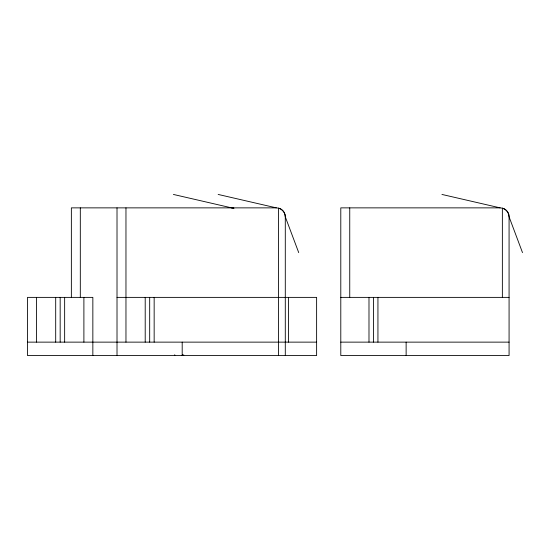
<?xml version="1.0" encoding="UTF-8"?>
<svg xmlns="http://www.w3.org/2000/svg" width="550" height="550" viewBox="0 0 550 550"><rect width="100%" height="100%" fill="white"/><g stroke="black" fill="none" stroke-linecap="round" stroke-linejoin="round"><path stroke-width="0.82" d="M60.17 342.134L60.17 297.378M149.683 342.134L149.683 297.378M298.719 252.622L285.292 216.817A8.951 8.951 0 0 0 276.341 207.866L71.362 207.866L71.362 297.66M522.5 252.622L509.073 216.817A8.951 8.951 0 0 0 500.122 207.866L340.794 207.866L340.794 355.561L509.073 355.561L509.073 216.817C509.142 212.843 506.22 209.083 502.363 208.147L502.363 297.378M117.012 297.378L316.621 297.378L316.621 355.561L27.5 355.561L27.5 297.378L92.847 297.378L92.847 355.561M340.794 297.378L509.073 297.378M27.5 342.134L285.292 342.134M285.416 342.134L316.621 342.134M340.794 342.134L509.073 342.134M441.939 194.439L500.122 207.866M218.157 194.439L276.341 207.866M173.401 194.439L231.584 207.866A8.951 8.951 0 0 1 233.75 208.134M233.942 208.182L233.496 208.072A6.463 4.572 0 0 0 231.584 207.866M406.134 342.134L406.134 355.561M377.939 297.378L377.939 342.134M373.464 297.378L373.464 342.134M368.988 297.378L368.988 342.134M349.745 207.866L349.745 297.378M288.427 297.378L288.427 342.134M285.292 355.561L285.292 216.817C285.361 212.843 282.446 209.083 278.582 208.147L278.582 355.561M183.7 354.723L183.7 355.561M182.353 354.723L182.353 355.561M182.194 342.134L182.194 355.561M174.749 354.723L174.749 355.561M154.158 297.378L154.158 342.134M145.207 297.378L145.207 342.134M125.964 207.866L125.964 342.134M117.012 207.866L117.012 355.561M83.896 297.378L83.896 342.134M80.314 207.866L80.314 297.66M64.646 297.378L64.646 342.134M55.694 297.378L55.694 342.134M36.451 297.378L36.451 342.134"/></g></svg>
